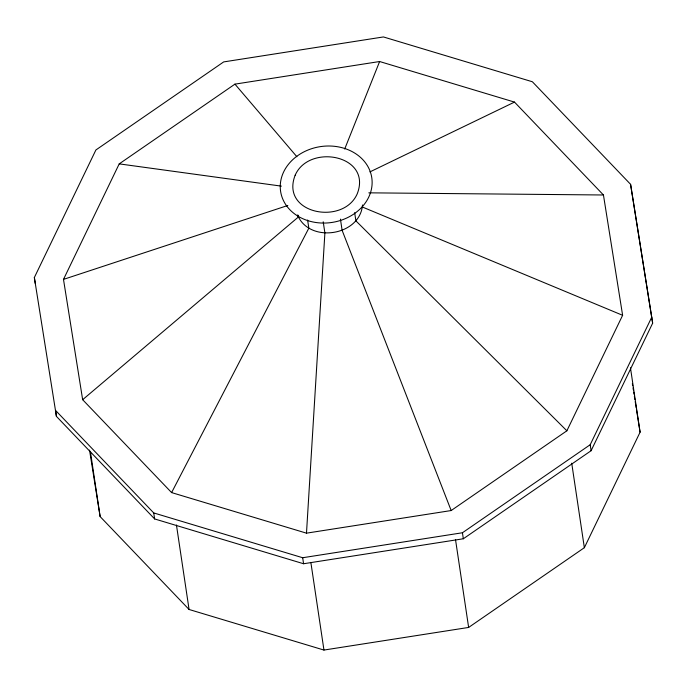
<?xml version="1.0" encoding="UTF-8"?>
<svg xmlns="http://www.w3.org/2000/svg" width="687" height="687" viewBox="0 0 687 687"><rect width="100%" height="100%" fill="white"/><g stroke="black" fill="none" stroke-linecap="round" stroke-linejoin="round"><path stroke-width="1.03" d="M306.488 533.164L171.604 492.588L82.655 399.697L63.487 279.386L119.22 163.875L234.937 84.14L379.619 61.521L514.503 102.097L603.444 194.988L622.62 315.299L566.878 430.801L451.17 510.544L306.488 533.164L324.891 233.005L323.208 221.789M362.521 204.975C360.04 235.916 309.468 243.722 297.591 215.125M344.702 149.019L379.619 61.521M34.35 277.514L95.897 149.972L223.67 61.916L383.423 36.943L532.365 81.753L630.58 184.322L652.65 323.182L591.103 450.715L463.33 538.771L303.577 563.744L154.635 518.943L56.42 416.374L34.35 277.514L35.252 283.516M56.42 416.374L55.518 410.362L153.733 512.931L302.675 557.732L462.437 532.76L590.21 444.712L651.748 317.171M89.533 450.097L100.13 516.59L189.071 609.481L323.955 650.057L468.637 627.437L584.354 547.694L640.086 432.192L630.46 367.777M171.604 492.588L308.832 228.178L307.613 220.02M82.655 399.697L298.244 217.118L297.935 215.083M369.898 171.913L514.503 102.097M63.487 279.386L287.836 205.473M368.807 192.832L603.444 194.988M119.22 163.875L281.395 186.134M362.521 207.07L622.62 315.299M566.878 430.801L355.883 220.828L354.664 212.661M234.937 84.14L296.878 156.722M451.17 510.544L342.109 230.317L340.434 219.093M652.65 323.182L630.58 184.322M632.349 383.647L632.684 385.759M633.028 387.863L633.362 389.976M633.697 392.088L634.032 394.201M634.367 396.313L634.874 399.473M635.209 401.586L636.222 407.923M636.557 410.027L640.086 432.192M590.21 444.712L591.103 450.715M571.721 463.21L584.354 547.694M462.437 532.76L463.33 538.771M455.541 539.784L468.637 627.437M310.859 562.395L323.955 650.057M302.675 557.732L303.577 563.744M176.447 524.997L189.071 609.481M153.733 512.931L154.635 518.943M90.495 452.166L100.13 516.59M295.17 175.194C279.97 213.906 343.199 225.886 357.214 193.863C372.414 155.15 309.184 143.171 295.17 175.194M298.252 216.345A46.098 38.352 -8.5 0 0 371.744 187.457A46.098 38.352 -8.5 0 0 308.575 149.792A46.098 38.352 -8.5 0 0 298.252 216.345"/></g></svg>
